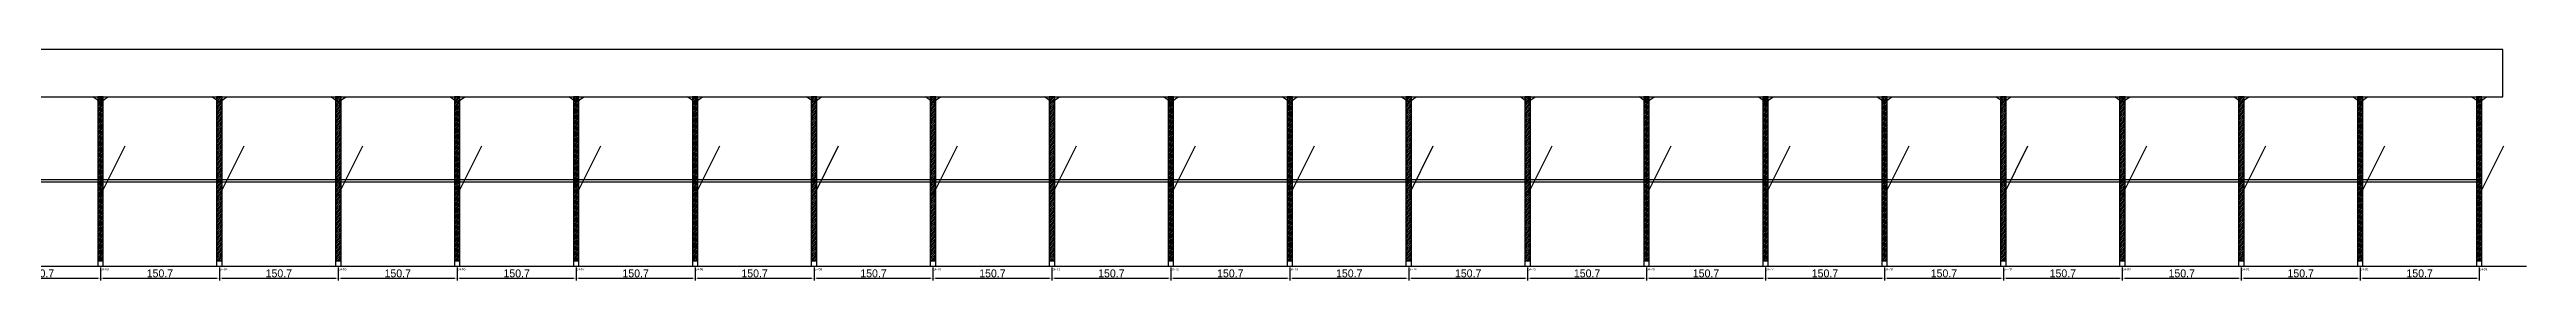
# Model space of a CAD drawing. Header units: metres. Extents: x -30 to 12446, y -25 to 308.
# Drawn here: x 9307 to 12446, y -25 to 268 of the extents above; entities that cross this region are included whole.
import ezdxf

# ---------------------------------------------------------------- set-up
doc = ezdxf.new("R2010")
doc.units = ezdxf.units.M
for name, color, linetype in [('BARRA_ANCORAGEM', 1, 'Continuous'), ('COTA', 241, 'Continuous'), ('GARFOS OK', 3, 'Continuous'), ('NOME DA VIGA', 6, 'Continuous'), ('SARR_7x7', 40, 'Continuous'), ('TIRAS REESCORAMENTO', 252, 'Continuous'), ('VIGAS', 3, 'Continuous')]:
    doc.layers.add(name, color=color, linetype=linetype)
doc.dimstyles.new('EZ DXF', dxfattribs={"dimtxt": 10, "dimasz": 3.5, "dimexe": 3, "dimexo": 1.5, "dimgap": 1, "dimtad": 1, "dimdec": 1, "dimdsep": 46, "dimcen": 2.5, "dimazin": 3, "dimtfac": 1, "dimtmove": 0, "dimatfit": 3})

msp = doc.modelspace()

# ---------------------------------------------------------------- hatches: boundary and pattern name
at = {"layer": 'COTA'}
h = msp.add_hatch(dxfattribs=at)
h.set_pattern_fill('ANSI31', scale=0.5)
h.paths.add_polyline_path([(9368.46, 0), (9375.46, 0), (9375.46, 208), (9368.46, 208)])
h = msp.add_hatch(dxfattribs=at)
h.set_pattern_fill('ANSI31', scale=0.5)
h.paths.add_polyline_path([(9519.14, 0), (9526.14, 0), (9526.14, 208), (9519.14, 208)])
h = msp.add_hatch(dxfattribs=at)
h.set_pattern_fill('ANSI31', scale=0.5)
h.paths.add_polyline_path([(9669.82, 0), (9676.82, 0), (9676.82, 208), (9669.82, 208)])
h = msp.add_hatch(dxfattribs=at)
h.set_pattern_fill('ANSI31', scale=0.5)
h.paths.add_polyline_path([(9820.49, 0), (9827.49, 0), (9827.49, 208), (9820.49, 208)])
h = msp.add_hatch(dxfattribs=at)
h.set_pattern_fill('ANSI31', scale=0.5)
h.paths.add_polyline_path([(9971.17, 0), (9978.17, 0), (9978.17, 208), (9971.17, 208)])
h = msp.add_hatch(dxfattribs=at)
h.set_pattern_fill('ANSI31', scale=0.5)
h.paths.add_polyline_path([(10121.85, 0), (10128.85, 0), (10128.85, 208), (10121.85, 208)])
h = msp.add_hatch(dxfattribs=at)
h.set_pattern_fill('ANSI31', scale=0.5)
h.paths.add_polyline_path([(10272.52, 0), (10279.52, 0), (10279.52, 208), (10272.52, 208)])
h = msp.add_hatch(dxfattribs=at)
h.set_pattern_fill('ANSI31', scale=0.5)
h.paths.add_polyline_path([(10423.2, 0), (10430.2, 0), (10430.2, 208), (10423.2, 208)])
h = msp.add_hatch(dxfattribs=at)
h.set_pattern_fill('ANSI31', scale=0.5)
h.paths.add_polyline_path([(10573.88, 0), (10580.88, 0), (10580.88, 208), (10573.88, 208)])
h = msp.add_hatch(dxfattribs=at)
h.set_pattern_fill('ANSI31', scale=0.5)
h.paths.add_polyline_path([(10724.55, 0), (10731.55, 0), (10731.55, 208), (10724.55, 208)])
h = msp.add_hatch(dxfattribs=at)
h.set_pattern_fill('ANSI31', scale=0.5)
h.paths.add_polyline_path([(10875.23, 0), (10882.23, 0), (10882.23, 208), (10875.23, 208)])
h = msp.add_hatch(dxfattribs=at)
h.set_pattern_fill('ANSI31', scale=0.5)
h.paths.add_polyline_path([(11025.91, 0), (11032.91, 0), (11032.91, 208), (11025.91, 208)])
h = msp.add_hatch(dxfattribs=at)
h.set_pattern_fill('ANSI31', scale=0.5)
h.paths.add_polyline_path([(11176.59, 0), (11183.59, 0), (11183.59, 208), (11176.59, 208)])
h = msp.add_hatch(dxfattribs=at)
h.set_pattern_fill('ANSI31', scale=0.5)
h.paths.add_polyline_path([(11327.26, 0), (11334.26, 0), (11334.26, 208), (11327.26, 208)])
h = msp.add_hatch(dxfattribs=at)
h.set_pattern_fill('ANSI31', scale=0.5)
h.paths.add_polyline_path([(11477.94, 0), (11484.94, 0), (11484.94, 208), (11477.94, 208)])
h = msp.add_hatch(dxfattribs=at)
h.set_pattern_fill('ANSI31', scale=0.5)
h.paths.add_polyline_path([(11628.62, 0), (11635.62, 0), (11635.62, 208), (11628.62, 208)])
h = msp.add_hatch(dxfattribs=at)
h.set_pattern_fill('ANSI31', scale=0.5)
h.paths.add_polyline_path([(11779.29, 0), (11786.29, 0), (11786.29, 208), (11779.29, 208)])
h = msp.add_hatch(dxfattribs=at)
h.set_pattern_fill('ANSI31', scale=0.5)
h.paths.add_polyline_path([(11929.97, 0), (11936.97, 0), (11936.97, 208), (11929.97, 208)])
h = msp.add_hatch(dxfattribs=at)
h.set_pattern_fill('ANSI31', scale=0.5)
h.paths.add_polyline_path([(12080.65, 0), (12087.65, 0), (12087.65, 208), (12080.65, 208)])
h = msp.add_hatch(dxfattribs=at)
h.set_pattern_fill('ANSI31', scale=0.5)
h.paths.add_polyline_path([(12231.32, 0), (12238.32, 0), (12238.32, 208), (12231.32, 208)])
h = msp.add_hatch(dxfattribs=at)
h.set_pattern_fill('ANSI31', scale=0.5)
h.paths.add_polyline_path([(12382, 0), (12389, 0), (12389, 208), (12382, 208)])

# ---------------------------------------------------------------- linework, layer by layer
at = {"layer": 'BARRA_ANCORAGEM'}
for p, q in [((9371.96, 83.2), (9403.16, 145.6)), ((9522.64, 83.2), (9553.84, 145.6)), ((9673.32, 83.2), (9704.52, 145.6)), ((9823.99, 83.2), (9855.19, 145.6)), ((9974.67, 83.2), (10005.87, 145.6)), ((10125.35, 83.2), (10156.55, 145.6)), ((10276.02, 83.2), (10307.22, 145.6)), ((10426.7, 83.2), (10457.9, 145.6)), ((10577.38, 83.2), (10608.58, 145.6)), ((10728.05, 83.2), (10759.25, 145.6)), ((10878.73, 83.2), (10909.93, 145.6)), ((11029.41, 83.2), (11060.61, 145.6)), ((11180.09, 83.2), (11211.29, 145.6)), ((11330.76, 83.2), (11361.96, 145.6)), ((11481.44, 83.2), (11512.64, 145.6)), ((11632.12, 83.2), (11663.32, 145.6)), ((11782.79, 83.2), (11813.99, 145.6)), ((11933.47, 83.2), (11964.67, 145.6)), ((12084.15, 83.2), (12115.35, 145.6)), ((12234.82, 83.2), (12266.02, 145.6)), ((12385.5, 83.2), (12416.7, 145.6))]:
    msp.add_line(p, q, dxfattribs=at)
at = {"layer": 'GARFOS OK'}
for p, q in [((9371.96, 201), (9362.46, 208)), ((9362.46, 208), (9381.46, 208)), ((9371.96, 201), (9381.46, 208)), ((9522.64, 201), (9513.14, 208)), ((9513.14, 208), (9532.14, 208)), ((9522.64, 201), (9532.14, 208)), ((9673.32, 201), (9663.82, 208)), ((9663.82, 208), (9682.82, 208)), ((9673.32, 201), (9682.82, 208)), ((9823.99, 201), (9814.49, 208)), ((9814.49, 208), (9833.49, 208)), ((9823.99, 201), (9833.49, 208)), ((9974.67, 201), (9965.17, 208)), ((9965.17, 208), (9984.17, 208)), ((9974.67, 201), (9984.17, 208)), ((10125.35, 201), (10115.85, 208)), ((10115.85, 208), (10134.85, 208)), ((10125.35, 201), (10134.85, 208)), ((10276.02, 201), (10266.52, 208)), ((10266.52, 208), (10285.52, 208)), ((10276.02, 201), (10285.52, 208)), ((10426.7, 201), (10417.2, 208)), ((10417.2, 208), (10436.2, 208)), ((10426.7, 201), (10436.2, 208)), ((10577.38, 201), (10567.88, 208)), ((10567.88, 208), (10586.88, 208)), ((10577.38, 201), (10586.88, 208)), ((10728.05, 201), (10718.55, 208)), ((10718.55, 208), (10737.55, 208)), ((10728.05, 201), (10737.55, 208)), ((10878.73, 201), (10869.23, 208)), ((10869.23, 208), (10888.23, 208)), ((10878.73, 201), (10888.23, 208)), ((11029.41, 201), (11019.91, 208)), ((11019.91, 208), (11038.91, 208)), ((11029.41, 201), (11038.91, 208)), ((11180.09, 201), (11170.59, 208)), ((11170.59, 208), (11189.59, 208)), ((11180.09, 201), (11189.59, 208)), ((11330.76, 201), (11321.26, 208)), ((11321.26, 208), (11340.26, 208)), ((11330.76, 201), (11340.26, 208)), ((11481.44, 201), (11471.94, 208)), ((11471.94, 208), (11490.94, 208)), ((11481.44, 201), (11490.94, 208)), ((11632.12, 201), (11622.62, 208)), ((11622.62, 208), (11641.62, 208)), ((11632.12, 201), (11641.62, 208)), ((11782.79, 201), (11773.29, 208)), ((11773.29, 208), (11792.29, 208)), ((11782.79, 201), (11792.29, 208)), ((11933.47, 201), (11923.97, 208)), ((11923.97, 208), (11942.97, 208)), ((11933.47, 201), (11942.97, 208)), ((12084.15, 201), (12074.65, 208)), ((12074.65, 208), (12093.65, 208)), ((12084.15, 201), (12093.65, 208)), ((12234.82, 201), (12225.32, 208)), ((12225.32, 208), (12244.32, 208)), ((12234.82, 201), (12244.32, 208)), ((12385.5, 201), (12376, 208)), ((12376, 208), (12395, 208)), ((12385.5, 201), (12395, 208))]:
    msp.add_line(p, q, dxfattribs=at)
at = {"layer": 'GARFOS OK', "linetype": 'CONTINUOUS'}
msp.add_line((-30, -7), (12445.5, -7), dxfattribs=at)
at = {"layer": 'GARFOS OK'}
for points in [[(9368.46, 0), (9375.46, 0), (9375.46, 208), (9368.46, 208), (9368.46, 0)], [(9519.14, 0), (9526.14, 0), (9526.14, 208), (9519.14, 208), (9519.14, 0)], [(9669.82, 0), (9676.82, 0), (9676.82, 208), (9669.82, 208), (9669.82, 0)], [(9820.49, 0), (9827.49, 0), (9827.49, 208), (9820.49, 208), (9820.49, 0)], [(9971.17, 0), (9978.17, 0), (9978.17, 208), (9971.17, 208), (9971.17, 0)], [(10121.85, 0), (10128.85, 0), (10128.85, 208), (10121.85, 208), (10121.85, 0)], [(10272.52, 0), (10279.52, 0), (10279.52, 208), (10272.52, 208), (10272.52, 0)], [(10423.2, 0), (10430.2, 0), (10430.2, 208), (10423.2, 208), (10423.2, 0)], [(10573.88, 0), (10580.88, 0), (10580.88, 208), (10573.88, 208), (10573.88, 0)], [(10724.55, 0), (10731.55, 0), (10731.55, 208), (10724.55, 208), (10724.55, 0)], [(10875.23, 0), (10882.23, 0), (10882.23, 208), (10875.23, 208), (10875.23, 0)], [(11025.91, 0), (11032.91, 0), (11032.91, 208), (11025.91, 208), (11025.91, 0)], [(11176.59, 0), (11183.59, 0), (11183.59, 208), (11176.59, 208), (11176.59, 0)], [(11327.26, 0), (11334.26, 0), (11334.26, 208), (11327.26, 208), (11327.26, 0)], [(11477.94, 0), (11484.94, 0), (11484.94, 208), (11477.94, 208), (11477.94, 0)], [(11628.62, 0), (11635.62, 0), (11635.62, 208), (11628.62, 208), (11628.62, 0)], [(11779.29, 0), (11786.29, 0), (11786.29, 208), (11779.29, 208), (11779.29, 0)], [(11929.97, 0), (11936.97, 0), (11936.97, 208), (11929.97, 208), (11929.97, 0)], [(12080.65, 0), (12087.65, 0), (12087.65, 208), (12080.65, 208), (12080.65, 0)], [(12231.32, 0), (12238.32, 0), (12238.32, 208), (12231.32, 208), (12231.32, 0)], [(12382, 0), (12389, 0), (12389, 208), (12382, 208), (12382, 0)]]:
    msp.add_lwpolyline(points, dxfattribs=at)
at = {"layer": 'SARR_7x7'}
for points in [[(9368.46, -7), (9375.46, -7), (9375.46, 0), (9368.46, 0), (9368.46, -7)], [(9519.14, -7), (9526.14, -7), (9526.14, 0), (9519.14, 0), (9519.14, -7)], [(9669.82, -7), (9676.82, -7), (9676.82, 0), (9669.82, 0), (9669.82, -7)], [(9820.49, -7), (9827.49, -7), (9827.49, 0), (9820.49, 0), (9820.49, -7)], [(9971.17, -7), (9978.17, -7), (9978.17, 0), (9971.17, 0), (9971.17, -7)], [(10121.85, -7), (10128.85, -7), (10128.85, 0), (10121.85, 0), (10121.85, -7)], [(10272.52, -7), (10279.52, -7), (10279.52, 0), (10272.52, 0), (10272.52, -7)], [(10423.2, -7), (10430.2, -7), (10430.2, 0), (10423.2, 0), (10423.2, -7)], [(10573.88, -7), (10580.88, -7), (10580.88, 0), (10573.88, 0), (10573.88, -7)], [(10724.55, -7), (10731.55, -7), (10731.55, 0), (10724.55, 0), (10724.55, -7)], [(10875.23, -7), (10882.23, -7), (10882.23, 0), (10875.23, 0), (10875.23, -7)], [(11025.91, -7), (11032.91, -7), (11032.91, 0), (11025.91, 0), (11025.91, -7)], [(11176.59, -7), (11183.59, -7), (11183.59, 0), (11176.59, 0), (11176.59, -7)], [(11327.26, -7), (11334.26, -7), (11334.26, 0), (11327.26, 0), (11327.26, -7)], [(11477.94, -7), (11484.94, -7), (11484.94, 0), (11477.94, 0), (11477.94, -7)], [(11628.62, -7), (11635.62, -7), (11635.62, 0), (11628.62, 0), (11628.62, -7)], [(11779.29, -7), (11786.29, -7), (11786.29, 0), (11779.29, 0), (11779.29, -7)], [(11929.97, -7), (11936.97, -7), (11936.97, 0), (11929.97, 0), (11929.97, -7)], [(12080.65, -7), (12087.65, -7), (12087.65, 0), (12080.65, 0), (12080.65, -7)], [(12231.32, -7), (12238.32, -7), (12238.32, 0), (12231.32, 0), (12231.32, -7)], [(12382, -7), (12389, -7), (12389, 0), (12382, 0), (12382, -7)]]:
    msp.add_lwpolyline(points, dxfattribs=at)
at = {"layer": 'TIRAS REESCORAMENTO'}
for points in [[(9221.29, 100), (9371.96, 100), (9371.96, 102.5), (9221.29, 102.5), (9221.29, 100)], [(9371.96, 100), (9522.64, 100), (9522.64, 102.5), (9371.96, 102.5), (9371.96, 100)], [(9522.64, 100), (9673.32, 100), (9673.32, 102.5), (9522.64, 102.5), (9522.64, 100)], [(9673.32, 100), (9823.99, 100), (9823.99, 102.5), (9673.32, 102.5), (9673.32, 100)], [(9823.99, 100), (9974.67, 100), (9974.67, 102.5), (9823.99, 102.5), (9823.99, 100)], [(9974.67, 100), (10125.35, 100), (10125.35, 102.5), (9974.67, 102.5), (9974.67, 100)], [(10125.35, 100), (10276.02, 100), (10276.02, 102.5), (10125.35, 102.5), (10125.35, 100)], [(10276.02, 100), (10426.7, 100), (10426.7, 102.5), (10276.02, 102.5), (10276.02, 100)], [(10426.7, 100), (10577.38, 100), (10577.38, 102.5), (10426.7, 102.5), (10426.7, 100)], [(10577.38, 100), (10728.05, 100), (10728.05, 102.5), (10577.38, 102.5), (10577.38, 100)], [(10728.05, 100), (10878.73, 100), (10878.73, 102.5), (10728.05, 102.5), (10728.05, 100)], [(10878.73, 100), (11029.41, 100), (11029.41, 102.5), (10878.73, 102.5), (10878.73, 100)], [(11029.41, 100), (11180.09, 100), (11180.09, 102.5), (11029.41, 102.5), (11029.41, 100)], [(11180.09, 100), (11330.76, 100), (11330.76, 102.5), (11180.09, 102.5), (11180.09, 100)], [(11330.76, 100), (11481.44, 100), (11481.44, 102.5), (11330.76, 102.5), (11330.76, 100)], [(11481.44, 100), (11632.12, 100), (11632.12, 102.5), (11481.44, 102.5), (11481.44, 100)], [(11632.12, 100), (11782.79, 100), (11782.79, 102.5), (11632.12, 102.5), (11632.12, 100)], [(11782.79, 100), (11933.47, 100), (11933.47, 102.5), (11782.79, 102.5), (11782.79, 100)], [(11933.47, 100), (12084.15, 100), (12084.15, 102.5), (11933.47, 102.5), (11933.47, 100)], [(12084.15, 100), (12234.82, 100), (12234.82, 102.5), (12084.15, 102.5), (12084.15, 100)], [(12234.82, 100), (12385.5, 100), (12385.5, 102.5), (12234.82, 102.5), (12234.82, 100)]]:
    msp.add_lwpolyline(points, dxfattribs=at)
at = {"layer": 'VIGAS'}
msp.add_lwpolyline([(0, 208), (12415.5, 208), (12415.5, 268), (0, 268), (0, 208)], dxfattribs=at)

# ---------------------------------------------------------------- texts
at = {"layer": 'NOME DA VIGA'}
for s, p in [('GF63', (9371.96, -12)), ('GF64', (9522.64, -12)), ('GF65', (9673.32, -12)), ('GF66', (9823.99, -12)), ('GF67', (9974.67, -12)), ('GF68', (10125.35, -12)), ('GF69', (10276.02, -12)), ('GF70', (10426.7, -12)), ('GF71', (10577.38, -12)), ('GF72', (10728.05, -12)), ('GF73', (10878.73, -12)), ('GF74', (11029.41, -12)), ('GF75', (11180.09, -12)), ('GF76', (11330.76, -12)), ('GF77', (11481.44, -12)), ('GF78', (11632.12, -12)), ('GF79', (11782.79, -12)), ('GF80', (11933.47, -12)), ('GF81', (12084.15, -12)), ('GF82', (12234.82, -12)), ('GF83', (12385.5, -12))]:
    msp.add_text(s, height=3, dxfattribs=at).set_placement(p)

# ---------------------------------------------------------------- dimensions: what is measured, and where the dimension line sits
at = {"layer": 'COTA'}
for base, p1, p2 in [((9221.29, -22), (9221.29, -7), (9371.96, -7)), ((9371.96, -22), (9371.96, -7), (9522.64, -7)), ((9522.64, -22), (9522.64, -7), (9673.32, -7)), ((9673.32, -22), (9673.32, -7), (9823.99, -7)), ((9823.99, -22), (9823.99, -7), (9974.67, -7)), ((9974.67, -22), (9974.67, -7), (10125.35, -7)), ((10125.35, -22), (10125.35, -7), (10276.02, -7)), ((10276.02, -22), (10276.02, -7), (10426.7, -7)), ((10426.7, -22), (10426.7, -7), (10577.38, -7)), ((10577.38, -22), (10577.38, -7), (10728.05, -7)), ((10728.05, -22), (10728.05, -7), (10878.73, -7)), ((10878.73, -22), (10878.73, -7), (11029.41, -7)), ((11029.41, -22), (11029.41, -7), (11180.09, -7)), ((11180.09, -22), (11180.09, -7), (11330.76, -7)), ((11330.76, -22), (11330.76, -7), (11481.44, -7)), ((11481.44, -22), (11481.44, -7), (11632.12, -7)), ((11632.12, -22), (11632.12, -7), (11782.79, -7)), ((11782.79, -22), (11782.79, -7), (11933.47, -7)), ((11933.47, -22), (11933.47, -7), (12084.15, -7)), ((12084.15, -22), (12084.15, -7), (12234.82, -7)), ((12234.82, -22), (12234.82, -7), (12385.5, -7))]:
    msp.add_linear_dim(base=base, p1=p1, p2=p2, dimstyle='EZ DXF', dxfattribs=at).render()

doc.saveas('drawing.dxf')
